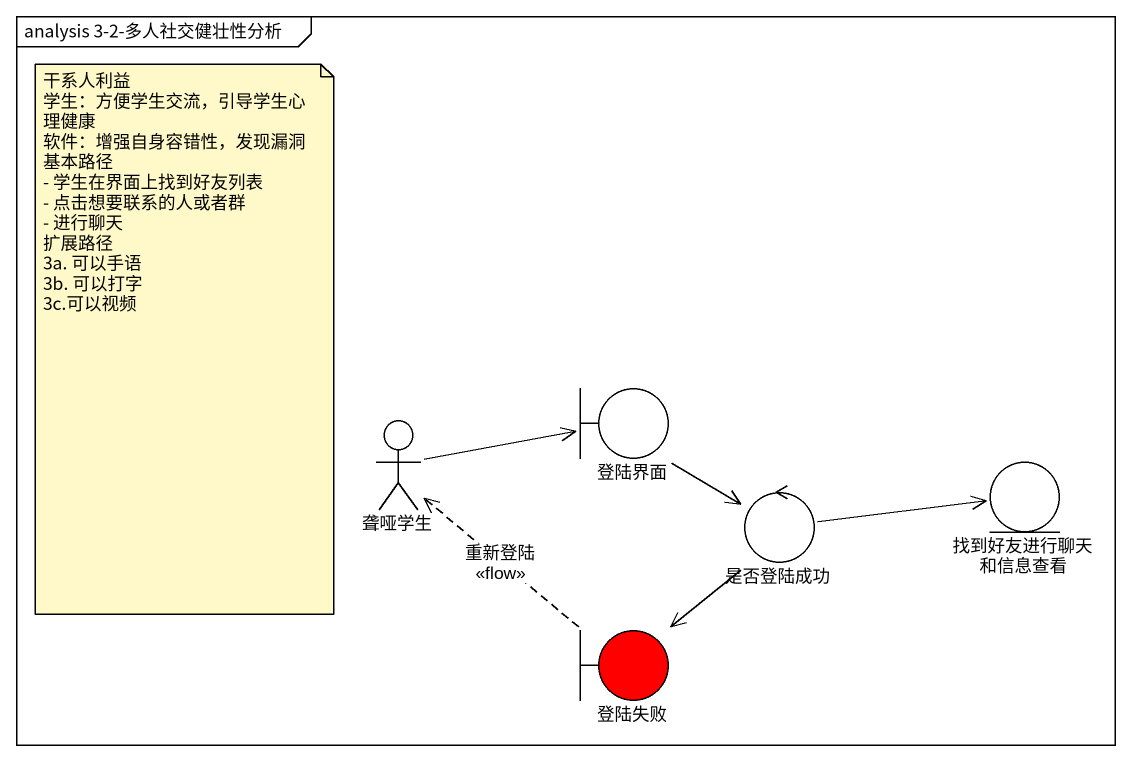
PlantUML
@startuml
mainframe analysis 3-2-多人社交健壮性分析
boundary 登陆界面
actor 聋哑学生
entity 找到好友进行聊天和信息查看
control 是否登陆成功
boundary 登陆失败 #FF0000
登陆界面 --> 是否登陆成功
聋哑学生 -right-> 登陆界面
是否登陆成功 -right-> 找到好友进行聊天和信息查看
是否登陆成功 --> 登陆失败
登陆失败 .up.> 聋哑学生 : 重新登陆\n<<flow>>
note as N1
  干系人利益
  学生：方便学生交流，引导学生心理健康
  软件：增强自身容错性，发现漏洞
  基本路径
  - 学生在界面上找到好友列表
  - 点击想要联系的人或者群
  - 进行聊天
  扩展路径
  3a. 可以手语
  3b. 可以打字
  3c.可以视频
end note
@enduml
